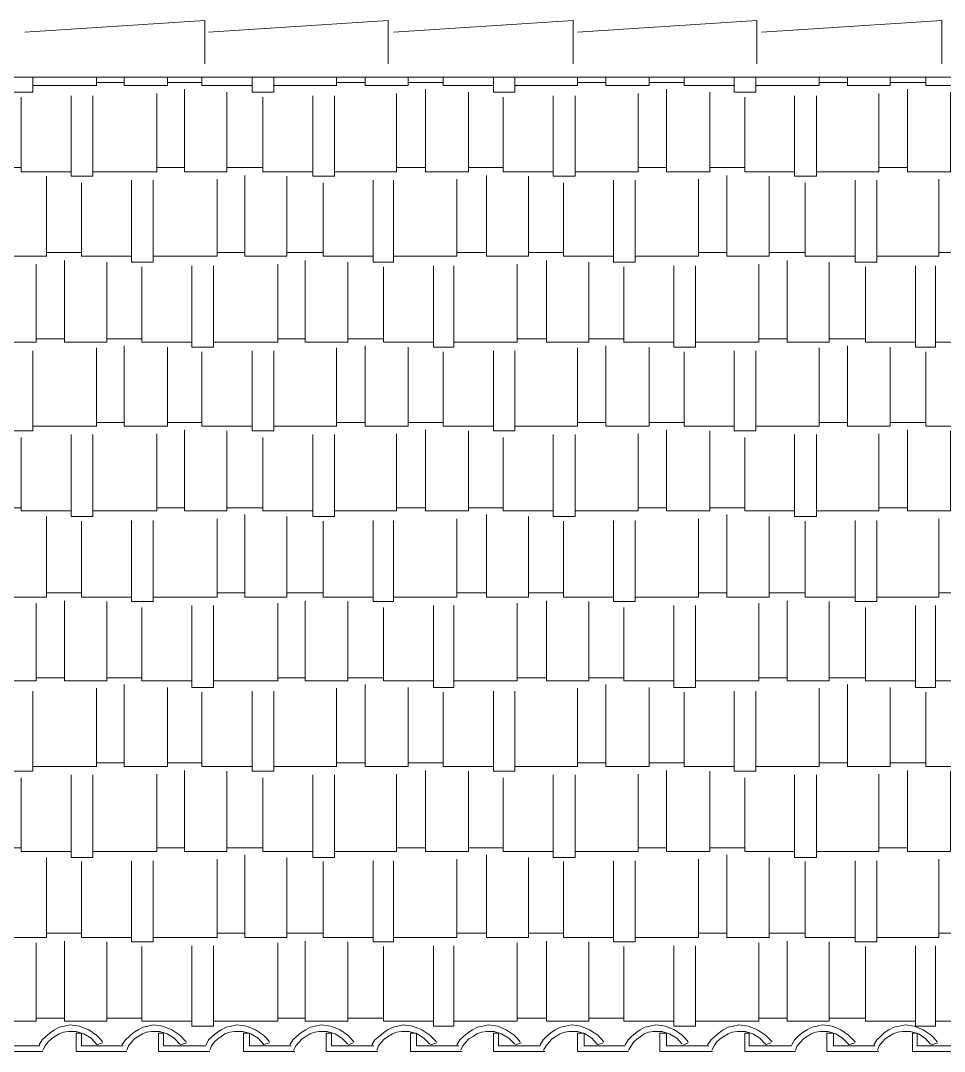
# Model space of a CAD drawing. Header units: millimetres. Extents: x -78675 to -67340, y -9269 to -3209.
# Drawn here: x -75165 to -73543, y -5019 to -3209 of the extents above; entities that cross this region are included whole.
import ezdxf

# ---------------------------------------------------------------- set-up
doc = ezdxf.new("R2010")
doc.units = ezdxf.units.MM
doc.layers.add('A-COB-___-___-EXI', color=250, linetype='Continuous', lineweight=25)

msp = doc.modelspace()

# ---------------------------------------------------------------- linework, layer by layer
at = {"layer": 'A-COB-___-___-EXI', "color": 18, "lineweight": 9}
for p, q in [((-75031.7, -3317.5), (-74983.1, -3317.5)), ((-74906.9, -3317.5), (-74846.6, -3317.5)), ((-74610.6, -3317.5), (-74559.8, -3317.5)), ((-74484.7, -3317.5), (-74423.3, -3317.5)), ((-74187.3, -3317.5), (-74137.6, -3317.5)), ((-74061.4, -3317.5), (-74000, -3317.5)), ((-73763, -3317.5), (-73713.2, -3317.5)), ((-73638.1, -3317.5), (-73575.7, -3317.5)), ((-75225.4, -3466.7), (-75164, -3466.7)), ((-74925.9, -3466.7), (-74877.2, -3466.7)), ((-74803.2, -3466.7), (-74739.7, -3466.7)), ((-74504.8, -3466.7), (-74454, -3466.7)), ((-74378.8, -3466.7), (-74317.5, -3466.7)), ((-74080.4, -3466.7), (-74030.7, -3466.7)), ((-73954.5, -3466.7), (-73893.1, -3466.7)), ((-73658.2, -3466.7), (-73607.4, -3466.7)), ((-75119.6, -3615.9), (-75058.2, -3615.9)), ((-74820.1, -3615.9), (-74771.4, -3615.9)), ((-74697.4, -3615.9), (-74633.9, -3615.9)), ((-74398.9, -3615.9), (-74347.1, -3615.9)), ((-74273, -3615.9), (-74211.6, -3615.9)), ((-73974.6, -3615.9), (-73924.9, -3615.9)), ((-73850.8, -3615.9), (-73787.3, -3615.9)), ((-73552.4, -3615.9), (-73500.5, -3615.9)), ((-75137.6, -3767.3), (-75087.8, -3767.3)), ((-75013.8, -3767.3), (-74952.4, -3767.3)), ((-74713.2, -3767.3), (-74665.6, -3767.3)), ((-74590.5, -3767.3), (-74528, -3767.3)), ((-74293.1, -3767.3), (-74241.3, -3767.3)), ((-74167.2, -3767.3), (-74105.8, -3767.3)), ((-73868.8, -3767.3), (-73819, -3767.3)), ((-73745, -3767.3), (-73681.5, -3767.3)), ((-75031.7, -3914.4), (-74983.1, -3914.4)), ((-74906.9, -3914.4), (-74846.6, -3914.4)), ((-74610.6, -3914.4), (-74559.8, -3914.4)), ((-74484.7, -3914.4), (-74423.3, -3914.4)), ((-74187.3, -3914.4), (-74137.6, -3914.4)), ((-74061.4, -3914.4), (-74000, -3914.4)), ((-73763, -3914.4), (-73713.2, -3914.4)), ((-73638.1, -3914.4), (-73575.7, -3914.4)), ((-75225.4, -4064.6), (-75164, -4064.6)), ((-74925.9, -4064.6), (-74877.2, -4064.6)), ((-74803.2, -4064.6), (-74739.7, -4064.6)), ((-74504.8, -4064.6), (-74454, -4064.6)), ((-74378.8, -4064.6), (-74317.5, -4064.6)), ((-74080.4, -4064.6), (-74030.7, -4064.6)), ((-73954.5, -4064.6), (-73893.1, -4064.6)), ((-73658.2, -4064.6), (-73607.4, -4064.6)), ((-75119.6, -4213.8), (-75058.2, -4213.8)), ((-74820.1, -4213.8), (-74771.4, -4213.8)), ((-74697.4, -4213.8), (-74633.9, -4213.8)), ((-74398.9, -4213.8), (-74347.1, -4213.8)), ((-74273, -4213.8), (-74211.6, -4213.8)), ((-73974.6, -4213.8), (-73924.9, -4213.8)), ((-73850.8, -4213.8), (-73787.3, -4213.8)), ((-73552.4, -4213.8), (-73500.5, -4213.8)), ((-75137.6, -4363), (-75087.8, -4363)), ((-75013.8, -4363), (-74952.4, -4363)), ((-74713.2, -4363), (-74665.6, -4363)), ((-74590.5, -4363), (-74528, -4363)), ((-74293.1, -4363), (-74241.3, -4363)), ((-74167.2, -4363), (-74105.8, -4363)), ((-73868.8, -4363), (-73819, -4363)), ((-73745, -4363), (-73681.5, -4363)), ((-75031.7, -4512.2), (-74983.1, -4512.2)), ((-74906.9, -4512.2), (-74846.6, -4512.2)), ((-74610.6, -4512.2), (-74559.8, -4512.2)), ((-74484.7, -4512.2), (-74423.3, -4512.2)), ((-74187.3, -4512.2), (-74137.6, -4512.2)), ((-74061.4, -4512.2), (-74000, -4512.2)), ((-73763, -4512.2), (-73713.2, -4512.2)), ((-73638.1, -4512.2), (-73575.7, -4512.2)), ((-75225.4, -4661.4), (-75164, -4661.4)), ((-74925.9, -4661.4), (-74877.2, -4661.4)), ((-74803.2, -4661.4), (-74739.7, -4661.4)), ((-74504.8, -4661.4), (-74454, -4661.4)), ((-74378.8, -4661.4), (-74317.5, -4661.4)), ((-74080.4, -4661.4), (-74030.7, -4661.4)), ((-73954.5, -4661.4), (-73893.1, -4661.4)), ((-73658.2, -4661.4), (-73607.4, -4661.4)), ((-75119.6, -4811.7), (-75058.2, -4811.7)), ((-74820.1, -4811.7), (-74771.4, -4811.7)), ((-74697.4, -4811.7), (-74633.9, -4811.7)), ((-74398.9, -4811.7), (-74347.1, -4811.7)), ((-74273, -4811.7), (-74211.6, -4811.7)), ((-73974.6, -4811.7), (-73924.9, -4811.7)), ((-73850.8, -4811.7), (-73787.3, -4811.7)), ((-73552.4, -4811.7), (-73500.5, -4811.7)), ((-75137.6, -4960.9), (-75087.8, -4960.9)), ((-75013.8, -4960.9), (-74952.4, -4960.9)), ((-74713.2, -4960.9), (-74665.6, -4960.9)), ((-74590.5, -4960.9), (-74528, -4960.9)), ((-74293.1, -4960.9), (-74241.3, -4960.9)), ((-74167.2, -4960.9), (-74105.8, -4960.9)), ((-73868.8, -4960.9), (-73819, -4960.9)), ((-73745, -4960.9), (-73681.5, -4960.9))]:
    msp.add_line(p, q, dxfattribs=at)
at = {"layer": 'A-COB-___-___-EXI', "color": 28, "lineweight": 15}
for p, q in [((-75031.7, -5007.5), (-75021.2, -5004.3)), ((-74884.7, -5007.5), (-74873, -5004.3)), ((-74739.7, -5007.5), (-74728, -5004.3)), ((-74589.4, -5007.5), (-74581, -5004.3)), ((-74445.5, -5007.5), (-74433.9, -5004.3)), ((-74296.3, -5007.5), (-74285.7, -5004.3)), ((-74152.4, -5007.5), (-74141.8, -5004.3)), ((-74001.1, -5007.5), (-73992.6, -5004.3)), ((-73857.1, -5007.5), (-73847.6, -5004.3)), ((-73711.1, -5007.5), (-73699.5, -5004.3)), ((-73566.1, -5007.5), (-73554.5, -5004.3))]:
    msp.add_line(p, q, dxfattribs=at)
at = {"layer": 'A-COB-___-___-EXI', "color": 18, "lineweight": 9, "flags": 128}
for points in [[(-74841.3, -3284.7), (-74841.3, -3208.5), (-75157.7, -3228.6)], [(-74519.6, -3284.7), (-74519.6, -3208.5), (-74834.9, -3228.6)], [(-74194.7, -3284.7), (-74194.7, -3208.5), (-74510.1, -3228.6)], [(-73872, -3284.7), (-73872, -3208.5), (-74187.3, -3228.6)], [(-73547.1, -3284.7), (-73547.1, -3208.5), (-73863.5, -3228.6)], [(-77709, -3308), (-68369.3, -3308), (-68369.3, -4987.4)], [(-75182, -3308), (-75182, -3334.5), (-75143.9, -3334.5), (-75143.9, -3308)], [(-75143.9, -3322.8), (-75031.7, -3322.8), (-75031.7, -3308)], [(-74983.1, -3308), (-74983.1, -3322.8), (-74906.9, -3322.8), (-74906.9, -3308)], [(-74846.6, -3308), (-74846.6, -3322.8), (-74758.7, -3322.8)], [(-74758.7, -3308), (-74758.7, -3334.5), (-74720.6, -3334.5), (-74720.6, -3308)], [(-74720.6, -3322.8), (-74610.6, -3322.8), (-74610.6, -3308)], [(-74559.8, -3308), (-74559.8, -3322.8), (-74484.7, -3322.8), (-74484.7, -3308)], [(-74423.3, -3308), (-74423.3, -3322.8), (-74334.4, -3322.8)], [(-74334.4, -3308), (-74334.4, -3334.5), (-74297.4, -3334.5), (-74297.4, -3308)], [(-74297.4, -3322.8), (-74187.3, -3322.8), (-74187.3, -3308)], [(-74137.6, -3308), (-74137.6, -3322.8), (-74061.4, -3322.8), (-74061.4, -3308)], [(-74000, -3308), (-74000, -3322.8), (-73912.2, -3322.8)], [(-73912.2, -3308), (-73912.2, -3334.5), (-73874.1, -3334.5), (-73874.1, -3308)], [(-73874.1, -3322.8), (-73763, -3322.8), (-73763, -3308)], [(-73713.2, -3308), (-73713.2, -3322.8), (-73638.1, -3322.8), (-73638.1, -3308)], [(-73575.7, -3308), (-73575.7, -3322.8), (-73487.8, -3322.8)], [(-74877.2, -3329.2), (-74877.2, -3474.1), (-74803.2, -3474.1), (-74803.2, -3334.5)], [(-74454, -3329.2), (-74454, -3474.1), (-74378.8, -3474.1), (-74378.8, -3334.5)], [(-74030.7, -3329.2), (-74030.7, -3474.1), (-73954.5, -3474.1), (-73954.5, -3334.5)], [(-73607.4, -3329.2), (-73607.4, -3474.1), (-73532.3, -3474.1), (-73532.3, -3334.5)], [(-75164, -3342.9), (-75164, -3474.1), (-75076.2, -3474.1)], [(-75076.2, -3340.8), (-75076.2, -3481.6), (-75038.1, -3481.6), (-75038.1, -3340.8)], [(-75038.1, -3474.1), (-74925.9, -3474.1), (-74925.9, -3336.6)], [(-74739.7, -3342.9), (-74739.7, -3474.1), (-74651.9, -3474.1)], [(-74651.9, -3340.8), (-74651.9, -3481.6), (-74613.8, -3481.6), (-74613.8, -3340.8)], [(-74613.8, -3474.1), (-74504.8, -3474.1), (-74504.8, -3336.6)], [(-74317.5, -3342.9), (-74317.5, -3474.1), (-74229.6, -3474.1)], [(-74229.6, -3340.8), (-74229.6, -3481.6), (-74191.5, -3481.6), (-74191.5, -3340.8)], [(-74191.5, -3474.1), (-74080.4, -3474.1), (-74080.4, -3336.6)], [(-73893.1, -3342.9), (-73893.1, -3474.1), (-73806.3, -3474.1)], [(-73806.3, -3340.8), (-73806.3, -3481.6), (-73767.2, -3481.6), (-73767.2, -3340.8)], [(-73767.2, -3474.1), (-73658.2, -3474.1), (-73658.2, -3336.6)], [(-75193.6, -3480.5), (-75193.6, -3622.3), (-75119.6, -3622.3), (-75119.6, -3481.6)], [(-75058.2, -3493.2), (-75058.2, -3622.3), (-74970.4, -3622.3)], [(-74970.4, -3489), (-74970.4, -3632.9), (-74932.3, -3632.9), (-74932.3, -3489)], [(-74932.3, -3622.3), (-74820.1, -3622.3), (-74820.1, -3486.8)], [(-74771.4, -3480.5), (-74771.4, -3622.3), (-74697.4, -3622.3), (-74697.4, -3481.6)], [(-74633.9, -3493.2), (-74633.9, -3622.3), (-74546, -3622.3)], [(-74546, -3489), (-74546, -3632.9), (-74510.1, -3632.9), (-74510.1, -3489)], [(-74510.1, -3622.3), (-74398.9, -3622.3), (-74398.9, -3486.8)], [(-74347.1, -3480.5), (-74347.1, -3622.3), (-74273, -3622.3), (-74273, -3481.6)], [(-74211.6, -3493.2), (-74211.6, -3622.3), (-74123.8, -3622.3)], [(-74123.8, -3489), (-74123.8, -3632.9), (-74085.7, -3632.9), (-74085.7, -3489)], [(-74085.7, -3622.3), (-73974.6, -3622.3), (-73974.6, -3486.8)], [(-73924.9, -3480.5), (-73924.9, -3622.3), (-73850.8, -3622.3), (-73850.8, -3481.6)], [(-73787.3, -3493.2), (-73787.3, -3622.3), (-73699.5, -3622.3)], [(-73699.5, -3489), (-73699.5, -3632.9), (-73661.4, -3632.9), (-73661.4, -3489)], [(-73661.4, -3622.3), (-73552.4, -3622.3), (-73552.4, -3486.8)], [(-75250.8, -3773.6), (-75137.6, -3773.6), (-75137.6, -3636.1)], [(-75087.8, -3629.7), (-75087.8, -3773.6), (-75013.8, -3773.6), (-75013.8, -3632.9)], [(-74864.5, -3639.2), (-74864.5, -3782.1), (-74826.5, -3782.1), (-74826.5, -3639.2)], [(-74826.5, -3773.6), (-74713.2, -3773.6), (-74713.2, -3636.1)], [(-74665.6, -3629.7), (-74665.6, -3773.6), (-74590.5, -3773.6), (-74590.5, -3632.9)], [(-74440.2, -3639.2), (-74440.2, -3782.1), (-74404.2, -3782.1), (-74404.2, -3639.2)], [(-74404.2, -3773.6), (-74293.1, -3773.6), (-74293.1, -3636.1)], [(-74241.3, -3629.7), (-74241.3, -3773.6), (-74167.2, -3773.6), (-74167.2, -3632.9)], [(-74018, -3639.2), (-74018, -3782.1), (-73979.9, -3782.1), (-73979.9, -3639.2)], [(-73979.9, -3773.6), (-73868.8, -3773.6), (-73868.8, -3636.1)], [(-73819, -3629.7), (-73819, -3773.6), (-73745, -3773.6), (-73745, -3632.9)], [(-73593.6, -3639.2), (-73593.6, -3782.1), (-73558.7, -3782.1), (-73558.7, -3639.2)], [(-73558.7, -3773.6), (-73446.6, -3773.6), (-73446.6, -3636.1)], [(-74952.4, -3641.3), (-74952.4, -3773.6), (-74864.5, -3773.6)], [(-74528, -3641.3), (-74528, -3773.6), (-74440.2, -3773.6)], [(-74105.8, -3641.3), (-74105.8, -3773.6), (-74018, -3773.6)], [(-73681.5, -3641.3), (-73681.5, -3773.6), (-73593.6, -3773.6)], [(-75143.9, -3920.7), (-75031.7, -3920.7), (-75031.7, -3783.1)], [(-74983.1, -3780), (-74983.1, -3920.7), (-74906.9, -3920.7), (-74906.9, -3782.1)], [(-74720.6, -3920.7), (-74610.6, -3920.7), (-74610.6, -3783.1)], [(-74559.8, -3780), (-74559.8, -3920.7), (-74484.7, -3920.7), (-74484.7, -3782.1)], [(-74297.4, -3920.7), (-74187.3, -3920.7), (-74187.3, -3783.1)], [(-74137.6, -3780), (-74137.6, -3920.7), (-74061.4, -3920.7), (-74061.4, -3782.1)], [(-73874.1, -3920.7), (-73763, -3920.7), (-73763, -3783.1)], [(-73713.2, -3780), (-73713.2, -3920.7), (-73638.1, -3920.7), (-73638.1, -3782.1)], [(-75182, -3788.4), (-75182, -3929.2), (-75143.9, -3929.2), (-75143.9, -3788.4)], [(-74846.6, -3790.5), (-74846.6, -3920.7), (-74758.7, -3920.7)], [(-74758.7, -3788.4), (-74758.7, -3929.2), (-74720.6, -3929.2), (-74720.6, -3788.4)], [(-74423.3, -3790.5), (-74423.3, -3920.7), (-74334.4, -3920.7)], [(-74334.4, -3788.4), (-74334.4, -3929.2), (-74297.4, -3929.2), (-74297.4, -3788.4)], [(-74000, -3790.5), (-74000, -3920.7), (-73912.2, -3920.7)], [(-73912.2, -3788.4), (-73912.2, -3929.2), (-73874.1, -3929.2), (-73874.1, -3788.4)], [(-73575.7, -3790.5), (-73575.7, -3920.7), (-73487.8, -3920.7)], [(-74877.2, -3927.1), (-74877.2, -4069.9), (-74803.2, -4069.9), (-74803.2, -3929.2)], [(-74454, -3927.1), (-74454, -4069.9), (-74378.8, -4069.9), (-74378.8, -3929.2)], [(-74030.7, -3927.1), (-74030.7, -4069.9), (-73954.5, -4069.9), (-73954.5, -3929.2)], [(-73607.4, -3927.1), (-73607.4, -4069.9), (-73532.3, -4069.9), (-73532.3, -3929.2)], [(-75164, -3940.8), (-75164, -4069.9), (-75076.2, -4069.9)], [(-75076.2, -3935.5), (-75076.2, -4079.4), (-75038.1, -4079.4), (-75038.1, -3935.5)], [(-75038.1, -4069.9), (-74925.9, -4069.9), (-74925.9, -3934.5)], [(-74739.7, -3940.8), (-74739.7, -4069.9), (-74651.9, -4069.9)], [(-74651.9, -3935.5), (-74651.9, -4079.4), (-74613.8, -4079.4), (-74613.8, -3935.5)], [(-74613.8, -4069.9), (-74504.8, -4069.9), (-74504.8, -3934.5)], [(-74317.5, -3940.8), (-74317.5, -4069.9), (-74229.6, -4069.9)], [(-74229.6, -3935.5), (-74229.6, -4079.4), (-74191.5, -4079.4), (-74191.5, -3935.5)], [(-74191.5, -4069.9), (-74080.4, -4069.9), (-74080.4, -3934.5)], [(-73893.1, -3940.8), (-73893.1, -4069.9), (-73806.3, -4069.9)], [(-73806.3, -3935.5), (-73806.3, -4079.4), (-73767.2, -4079.4), (-73767.2, -3935.5)], [(-73767.2, -4069.9), (-73658.2, -4069.9), (-73658.2, -3934.5)], [(-75193.6, -4076.3), (-75193.6, -4221.2), (-75119.6, -4221.2), (-75119.6, -4079.4)], [(-75058.2, -4087.9), (-75058.2, -4221.2), (-74970.4, -4221.2)], [(-74970.4, -4086.8), (-74970.4, -4228.6), (-74932.3, -4228.6), (-74932.3, -4086.8)], [(-74932.3, -4221.2), (-74820.1, -4221.2), (-74820.1, -4083.7)], [(-74771.4, -4076.3), (-74771.4, -4221.2), (-74697.4, -4221.2), (-74697.4, -4079.4)], [(-74633.9, -4087.9), (-74633.9, -4221.2), (-74546, -4221.2)], [(-74546, -4086.8), (-74546, -4228.6), (-74510.1, -4228.6), (-74510.1, -4086.8)], [(-74510.1, -4221.2), (-74398.9, -4221.2), (-74398.9, -4083.7)], [(-74347.1, -4076.3), (-74347.1, -4221.2), (-74273, -4221.2), (-74273, -4079.4)], [(-74211.6, -4087.9), (-74211.6, -4221.2), (-74123.8, -4221.2)], [(-74123.8, -4086.8), (-74123.8, -4228.6), (-74085.7, -4228.6), (-74085.7, -4086.8)], [(-74085.7, -4221.2), (-73974.6, -4221.2), (-73974.6, -4083.7)], [(-73924.9, -4076.3), (-73924.9, -4221.2), (-73850.8, -4221.2), (-73850.8, -4079.4)], [(-73787.3, -4087.9), (-73787.3, -4221.2), (-73699.5, -4221.2)], [(-73699.5, -4086.8), (-73699.5, -4228.6), (-73661.4, -4228.6), (-73661.4, -4086.8)], [(-73661.4, -4221.2), (-73552.4, -4221.2), (-73552.4, -4083.7)], [(-75250.8, -4368.3), (-75137.6, -4368.3), (-75137.6, -4231.8)], [(-75087.8, -4227.6), (-75087.8, -4368.3), (-75013.8, -4368.3), (-75013.8, -4228.6)], [(-74864.5, -4236.1), (-74864.5, -4380), (-74826.5, -4380), (-74826.5, -4236.1)], [(-74826.5, -4368.3), (-74713.2, -4368.3), (-74713.2, -4231.8)], [(-74665.6, -4227.6), (-74665.6, -4368.3), (-74590.5, -4368.3), (-74590.5, -4228.6)], [(-74440.2, -4236.1), (-74440.2, -4380), (-74404.2, -4380), (-74404.2, -4236.1)], [(-74404.2, -4368.3), (-74293.1, -4368.3), (-74293.1, -4231.8)], [(-74241.3, -4227.6), (-74241.3, -4368.3), (-74167.2, -4368.3), (-74167.2, -4228.6)], [(-74018, -4236.1), (-74018, -4380), (-73979.9, -4380), (-73979.9, -4236.1)], [(-73979.9, -4368.3), (-73868.8, -4368.3), (-73868.8, -4231.8)], [(-73819, -4227.6), (-73819, -4368.3), (-73745, -4368.3), (-73745, -4228.6)], [(-73593.6, -4236.1), (-73593.6, -4380), (-73558.7, -4380), (-73558.7, -4236.1)], [(-73558.7, -4368.3), (-73446.6, -4368.3), (-73446.6, -4231.8)], [(-74952.4, -4239.2), (-74952.4, -4368.3), (-74864.5, -4368.3)], [(-74528, -4239.2), (-74528, -4368.3), (-74440.2, -4368.3)], [(-74105.8, -4239.2), (-74105.8, -4368.3), (-74018, -4368.3)], [(-73681.5, -4239.2), (-73681.5, -4368.3), (-73593.6, -4368.3)], [(-75143.9, -4518.6), (-75031.7, -4518.6), (-75031.7, -4381)], [(-74983.1, -4374.7), (-74983.1, -4518.6), (-74906.9, -4518.6), (-74906.9, -4380)], [(-74720.6, -4518.6), (-74610.6, -4518.6), (-74610.6, -4381)], [(-74559.8, -4374.7), (-74559.8, -4518.6), (-74484.7, -4518.6), (-74484.7, -4380)], [(-74297.4, -4518.6), (-74187.3, -4518.6), (-74187.3, -4381)], [(-74137.6, -4374.7), (-74137.6, -4518.6), (-74061.4, -4518.6), (-74061.4, -4380)], [(-73874.1, -4518.6), (-73763, -4518.6), (-73763, -4381)], [(-73713.2, -4374.7), (-73713.2, -4518.6), (-73638.1, -4518.6), (-73638.1, -4380)], [(-75182, -4386.3), (-75182, -4527.1), (-75143.9, -4527.1), (-75143.9, -4386.3)], [(-74846.6, -4388.4), (-74846.6, -4518.6), (-74758.7, -4518.6)], [(-74758.7, -4386.3), (-74758.7, -4527.1), (-74720.6, -4527.1), (-74720.6, -4386.3)], [(-74423.3, -4388.4), (-74423.3, -4518.6), (-74334.4, -4518.6)], [(-74334.4, -4386.3), (-74334.4, -4527.1), (-74297.4, -4527.1), (-74297.4, -4386.3)], [(-74000, -4388.4), (-74000, -4518.6), (-73912.2, -4518.6)], [(-73912.2, -4386.3), (-73912.2, -4527.1), (-73874.1, -4527.1), (-73874.1, -4386.3)], [(-73575.7, -4388.4), (-73575.7, -4518.6), (-73487.8, -4518.6)], [(-74877.2, -4526), (-74877.2, -4667.8), (-74803.2, -4667.8), (-74803.2, -4527.1)], [(-74454, -4526), (-74454, -4667.8), (-74378.8, -4667.8), (-74378.8, -4527.1)], [(-74030.7, -4526), (-74030.7, -4667.8), (-73954.5, -4667.8), (-73954.5, -4527.1)], [(-73607.4, -4526), (-73607.4, -4667.8), (-73532.3, -4667.8), (-73532.3, -4527.1)], [(-75164, -4538.7), (-75164, -4667.8), (-75076.2, -4667.8)], [(-75076.2, -4533.4), (-75076.2, -4678.4), (-75038.1, -4678.4), (-75038.1, -4533.4)], [(-75038.1, -4667.8), (-74925.9, -4667.8), (-74925.9, -4532.3)], [(-74739.7, -4538.7), (-74739.7, -4667.8), (-74651.9, -4667.8)], [(-74651.9, -4533.4), (-74651.9, -4678.4), (-74613.8, -4678.4), (-74613.8, -4533.4)], [(-74613.8, -4667.8), (-74504.8, -4667.8), (-74504.8, -4532.3)], [(-74317.5, -4538.7), (-74317.5, -4667.8), (-74229.6, -4667.8)], [(-74229.6, -4533.4), (-74229.6, -4678.4), (-74191.5, -4678.4), (-74191.5, -4533.4)], [(-74191.5, -4667.8), (-74080.4, -4667.8), (-74080.4, -4532.3)], [(-73893.1, -4538.7), (-73893.1, -4667.8), (-73806.3, -4667.8)], [(-73806.3, -4533.4), (-73806.3, -4678.4), (-73767.2, -4678.4), (-73767.2, -4533.4)], [(-73767.2, -4667.8), (-73658.2, -4667.8), (-73658.2, -4532.3)], [(-75193.6, -4674.1), (-75193.6, -4819.1), (-75119.6, -4819.1), (-75119.6, -4678.4)], [(-75058.2, -4685.8), (-75058.2, -4819.1), (-74970.4, -4819.1)], [(-74970.4, -4684.7), (-74970.4, -4826.5), (-74932.3, -4826.5), (-74932.3, -4684.7)], [(-74932.3, -4819.1), (-74820.1, -4819.1), (-74820.1, -4681.6)], [(-74771.4, -4674.1), (-74771.4, -4819.1), (-74697.4, -4819.1), (-74697.4, -4678.4)], [(-74633.9, -4685.8), (-74633.9, -4819.1), (-74546, -4819.1)], [(-74546, -4684.7), (-74546, -4826.5), (-74510.1, -4826.5), (-74510.1, -4684.7)], [(-74510.1, -4819.1), (-74398.9, -4819.1), (-74398.9, -4681.6)], [(-74347.1, -4674.1), (-74347.1, -4819.1), (-74273, -4819.1), (-74273, -4678.4)], [(-74211.6, -4685.8), (-74211.6, -4819.1), (-74123.8, -4819.1)], [(-74123.8, -4684.7), (-74123.8, -4826.5), (-74085.7, -4826.5), (-74085.7, -4684.7)], [(-74085.7, -4819.1), (-73974.6, -4819.1), (-73974.6, -4681.6)], [(-73924.9, -4674.1), (-73924.9, -4819.1), (-73850.8, -4819.1), (-73850.8, -4678.4)], [(-73787.3, -4685.8), (-73787.3, -4819.1), (-73699.5, -4819.1)], [(-73699.5, -4684.7), (-73699.5, -4826.5), (-73661.4, -4826.5), (-73661.4, -4684.7)], [(-73661.4, -4819.1), (-73552.4, -4819.1), (-73552.4, -4681.6)], [(-75250.8, -4966.2), (-75137.6, -4966.2), (-75137.6, -4828.6)], [(-75087.8, -4825.5), (-75087.8, -4966.2), (-75013.8, -4966.2), (-75013.8, -4826.5)], [(-74864.5, -4833.9), (-74864.5, -4974.7), (-74826.5, -4974.7), (-74826.5, -4833.9)], [(-74826.5, -4966.2), (-74713.2, -4966.2), (-74713.2, -4828.6)], [(-74665.6, -4825.5), (-74665.6, -4966.2), (-74590.5, -4966.2), (-74590.5, -4826.5)], [(-74440.2, -4833.9), (-74440.2, -4974.7), (-74404.2, -4974.7), (-74404.2, -4833.9)], [(-74404.2, -4966.2), (-74293.1, -4966.2), (-74293.1, -4828.6)], [(-74241.3, -4825.5), (-74241.3, -4966.2), (-74167.2, -4966.2), (-74167.2, -4826.5)], [(-74018, -4833.9), (-74018, -4974.7), (-73979.9, -4974.7), (-73979.9, -4833.9)], [(-73979.9, -4966.2), (-73868.8, -4966.2), (-73868.8, -4828.6)], [(-73819, -4825.5), (-73819, -4966.2), (-73745, -4966.2), (-73745, -4826.5)], [(-73593.6, -4833.9), (-73593.6, -4974.7), (-73558.7, -4974.7), (-73558.7, -4833.9)], [(-73558.7, -4966.2), (-73446.6, -4966.2), (-73446.6, -4828.6)], [(-74952.4, -4835), (-74952.4, -4966.2), (-74864.5, -4966.2)], [(-74528, -4835), (-74528, -4966.2), (-74440.2, -4966.2)], [(-74105.8, -4835), (-74105.8, -4966.2), (-74018, -4966.2)], [(-73681.5, -4835), (-73681.5, -4966.2), (-73593.6, -4966.2)]]:
    msp.add_lwpolyline(points, dxfattribs=at)
at = {"layer": 'A-COB-___-___-EXI', "color": 28, "lineweight": 15, "flags": 128}
for points in [[(-75021.2, -5002.2), (-75026.5, -4995.8), (-75031.7, -4990.5), (-75045.5, -4981), (-75061.4, -4974.7), (-75069.8, -4973.6), (-75078.3, -4972.6), (-75087.8, -4974.7), (-75097.4, -4976.8), (-75105.8, -4981), (-75113.2, -4986.3), (-75120.6, -4992.7), (-75127, -4999), (-75132.3, -5007.5)], [(-74874.1, -5002.2), (-74885.7, -4990.5), (-74899.5, -4981), (-74915.3, -4974.7), (-74932.3, -4972.6), (-74941.8, -4974.7), (-74950.3, -4976.8), (-74958.7, -4981), (-74967.2, -4986.3), (-74974.6, -4992.7), (-74981, -4999), (-74987.3, -5007.5)], [(-74728, -5002.2), (-74733.3, -4995.8), (-74738.6, -4990.5), (-74752.4, -4981), (-74768.3, -4974.7), (-74776.7, -4973.6), (-74785.2, -4972.6), (-74794.7, -4974.7), (-74804.2, -4976.8), (-74812.7, -4981), (-74821.2, -4986.3), (-74828.6, -4992.7), (-74834.9, -4999), (-74839.2, -5007.5)], [(-74579.9, -5002.2), (-74590.5, -4990.5), (-74604.2, -4981), (-74620.1, -4974.7), (-74637, -4972.6), (-74647.6, -4974.7), (-74656.1, -4976.8), (-74664.5, -4981), (-74673, -4986.3), (-74680.4, -4992.7), (-74686.8, -4999), (-74692.1, -5007.5)], [(-74434.9, -5002.2), (-74446.6, -4990.5), (-74460.3, -4981), (-74476.2, -4974.7), (-74493.1, -4972.6), (-74502.6, -4974.7), (-74511.1, -4976.8), (-74520.6, -4981), (-74528, -4986.3), (-74535.4, -4992.7), (-74542.9, -4999), (-74548.1, -5007.5)], [(-74287.8, -5002.2), (-74293.1, -4995.8), (-74298.4, -4990.5), (-74312.2, -4981), (-74327, -4974.7), (-74335.4, -4973.6), (-74343.9, -4972.6), (-74353.4, -4974.7), (-74363, -4976.8), (-74371.4, -4981), (-74379.9, -4986.3), (-74387.3, -4992.7), (-74393.6, -4999), (-74398.9, -5007.5)], [(-74140.7, -5002.2), (-74151.3, -4990.5), (-74166.1, -4981), (-74181, -4974.7), (-74197.9, -4972.6), (-74208.5, -4974.7), (-74216.9, -4976.8), (-74226.5, -4981), (-74233.9, -4986.3), (-74241.3, -4992.7), (-74247.6, -4999), (-74252.9, -5007.5)], [(-73992.6, -5002.2), (-73997.9, -4995.8), (-74003.2, -4990.5), (-74016.9, -4981), (-74032.8, -4974.7), (-74040.2, -4973.6), (-74049.7, -4972.6), (-74059.3, -4974.7), (-74068.8, -4976.8), (-74077.2, -4981), (-74084.7, -4986.3), (-74092.1, -4992.7), (-74098.4, -4999), (-74103.7, -5007.5)], [(-73845.5, -5002.2), (-73857.1, -4990.5), (-73870.9, -4981), (-73886.8, -4974.7), (-73903.7, -4972.6), (-73913.2, -4974.7), (-73922.8, -4976.8), (-73931.2, -4981), (-73938.6, -4986.3), (-73946, -4992.7), (-73952.4, -4999), (-73958.7, -5007.5)], [(-73699.5, -5002.2), (-73711.1, -4990.5), (-73724.9, -4981), (-73739.7, -4974.7), (-73756.6, -4972.6), (-73766.1, -4974.7), (-73775.7, -4976.8), (-73784.1, -4981), (-73792.6, -4986.3), (-73800, -4992.7), (-73806.3, -4999), (-73810.6, -5007.5)], [(-73555.6, -5002.2), (-73560.8, -4995.8), (-73566.1, -4990.5), (-73579.9, -4981), (-73595.8, -4974.7), (-73611.6, -4972.6), (-73622.2, -4974.7), (-73631.7, -4976.8), (-73640.2, -4981), (-73648.7, -4986.3), (-73655, -4992.7), (-73661.4, -4999), (-73666.7, -5007.5)], [(-75131.2, -5009.6), (-75205.3, -5009.6), (-75205.3, -4987.4), (-75213.8, -4987.4), (-75213.8, -5019.1), (-75205.3, -5019.1), (-75125.9, -5019.1)], [(-75031.7, -5006.4), (-75041.3, -4995.8), (-75054, -4988.4), (-75067.7, -4984.2), (-75074.1, -4984.2), (-75081.5, -4984.2), (-75089.9, -4985.3), (-75097.4, -4988.4), (-75104.8, -4992.7), (-75111.1, -4996.9), (-75117.5, -5003.2), (-75121.7, -5009.6), (-75125.9, -5017)], [(-74985.2, -5009.6), (-75058.2, -5009.6), (-75058.2, -4987.4), (-75067.7, -4987.4), (-75067.7, -5019.1), (-75058.2, -5019.1), (-74978.8, -5019.1)], [(-74885.7, -5006.4), (-74895.2, -4995.8), (-74907.9, -4988.4), (-74920.6, -4984.2), (-74928, -4984.2), (-74935.4, -4984.2), (-74943.9, -4985.3), (-74951.3, -4988.4), (-74958.7, -4992.7), (-74965.1, -4996.9), (-74970.4, -5003.2), (-74975.7, -5009.6), (-74978.8, -5017)], [(-74839.2, -5009.6), (-74914.3, -5009.6), (-74914.3, -4987.4), (-74922.8, -4987.4), (-74922.8, -5019.1), (-74914.3, -5019.1), (-74832.8, -5019.1)], [(-74738.6, -5006.4), (-74748.1, -4995.8), (-74760.8, -4988.4), (-74774.6, -4984.2), (-74782, -4984.2), (-74789.4, -4984.2), (-74797.9, -4985.3), (-74806.3, -4988.4), (-74812.7, -4992.7), (-74819, -4996.9), (-74825.4, -5003.2), (-74829.6, -5009.6), (-74832.8, -5017)], [(-74689.9, -5009.6), (-74763, -5009.6), (-74763, -4987.4), (-74773.5, -4987.4), (-74773.5, -5019.1), (-74763, -5019.1), (-74683.6, -5019.1)], [(-74590.5, -5006.4), (-74601.1, -4995.8), (-74612.7, -4988.4), (-74626.5, -4984.2), (-74632.8, -4984.2), (-74640.2, -4984.2), (-74648.7, -4985.3), (-74657.1, -4988.4), (-74664.5, -4992.7), (-74670.9, -4996.9), (-74676.2, -5003.2), (-74681.5, -5009.6), (-74685.7, -5017)], [(-74545, -5009.6), (-74619, -5009.6), (-74619, -4987.4), (-74628.6, -4987.4), (-74628.6, -5019.1), (-74619, -5019.1), (-74537.6, -5019.1)], [(-74446.6, -5006.4), (-74457.1, -4995.8), (-74468.8, -4988.4), (-74482.5, -4984.2), (-74488.9, -4984.2), (-74496.3, -4984.2), (-74504.8, -4985.3), (-74512.2, -4988.4), (-74519.6, -4992.7), (-74525.9, -4996.9), (-74531.2, -5003.2), (-74536.5, -5009.6), (-74539.7, -5017)], [(-74395.8, -5009.6), (-74469.8, -5009.6), (-74469.8, -4987.4), (-74480.4, -4987.4), (-74480.4, -5019.1), (-74469.8, -5019.1), (-74389.4, -5019.1)], [(-74297.4, -5006.4), (-74307.9, -4995.8), (-74320.6, -4988.4), (-74333.3, -4984.2), (-74340.7, -4984.2), (-74347.1, -4984.2), (-74355.6, -4985.3), (-74364, -4988.4), (-74370.4, -4992.7), (-74377.8, -4996.9), (-74383.1, -5003.2), (-74388.4, -5009.6), (-74392.6, -5017)], [(-74251.9, -5009.6), (-74325.9, -5009.6), (-74325.9, -4987.4), (-74334.4, -4987.4), (-74334.4, -5019.1), (-74325.9, -5019.1), (-74244.4, -5019.1)], [(-74152.4, -5006.4), (-74161.9, -4995.8), (-74173.5, -4988.4), (-74187.3, -4984.2), (-74194.7, -4984.2), (-74202.1, -4984.2), (-74209.5, -4985.3), (-74218, -4988.4), (-74225.4, -4992.7), (-74231.7, -4996.9), (-74237, -5003.2), (-74242.3, -5009.6), (-74246.6, -5017)], [(-74103.7, -5009.6), (-74175.7, -5009.6), (-74175.7, -4987.4), (-74187.3, -4987.4), (-74187.3, -5019.1), (-74175.7, -5019.1), (-74097.4, -5019.1)], [(-74003.2, -5006.4), (-74012.7, -4995.8), (-74025.4, -4988.4), (-74039.2, -4984.2), (-74046.6, -4984.2), (-74054, -4984.2), (-74062.4, -4985.3), (-74069.8, -4988.4), (-74076.2, -4992.7), (-74082.5, -4996.9), (-74088.9, -5003.2), (-74093.1, -5009.6), (-74097.4, -5017)], [(-73956.6, -5009.6), (-74030.7, -5009.6), (-74030.7, -4987.4), (-74042.3, -4987.4), (-74042.3, -5019.1), (-74030.7, -5019.1), (-73950.3, -5019.1)], [(-73857.1, -5006.4), (-73866.7, -4995.8), (-73879.4, -4988.4), (-73892.1, -4984.2), (-73899.5, -4984.2), (-73906.9, -4984.2), (-73915.3, -4985.3), (-73922.8, -4988.4), (-73930.2, -4992.7), (-73936.5, -4996.9), (-73942.9, -5003.2), (-73947.1, -5009.6), (-73951.3, -5017)], [(-73810.6, -5009.6), (-73885.7, -5009.6), (-73885.7, -4987.4), (-73893.1, -4987.4), (-73893.1, -5019.1), (-73885.7, -5019.1), (-73804.2, -5019.1)], [(-73711.1, -5006.4), (-73721.7, -4995.8), (-73733.3, -4988.4), (-73747.1, -4984.2), (-73753.4, -4984.2), (-73760.8, -4984.2), (-73769.3, -4985.3), (-73776.7, -4988.4), (-73784.1, -4992.7), (-73790.5, -4996.9), (-73795.8, -5003.2), (-73801.1, -5009.6), (-73804.2, -5017)], [(-73664.5, -5009.6), (-73737.6, -5009.6), (-73737.6, -4987.4), (-73749.2, -4987.4), (-73749.2, -5019.1), (-73737.6, -5019.1), (-73658.2, -5019.1)], [(-73567.2, -5006.4), (-73576.7, -4995.8), (-73588.4, -4988.4), (-73602.1, -4984.2), (-73609.5, -4984.2), (-73616.9, -4984.2), (-73625.4, -4985.3), (-73632.8, -4988.4), (-73640.2, -4992.7), (-73646.6, -4996.9), (-73651.9, -5003.2), (-73657.1, -5009.6), (-73660.3, -5017)], [(-73516.4, -5009.6), (-73590.5, -5009.6), (-73590.5, -4987.4), (-73598.9, -4987.4), (-73598.9, -5019.1), (-73590.5, -5019.1), (-73509, -5019.1)]]:
    msp.add_lwpolyline(points, dxfattribs=at)

doc.saveas('drawing.dxf')
